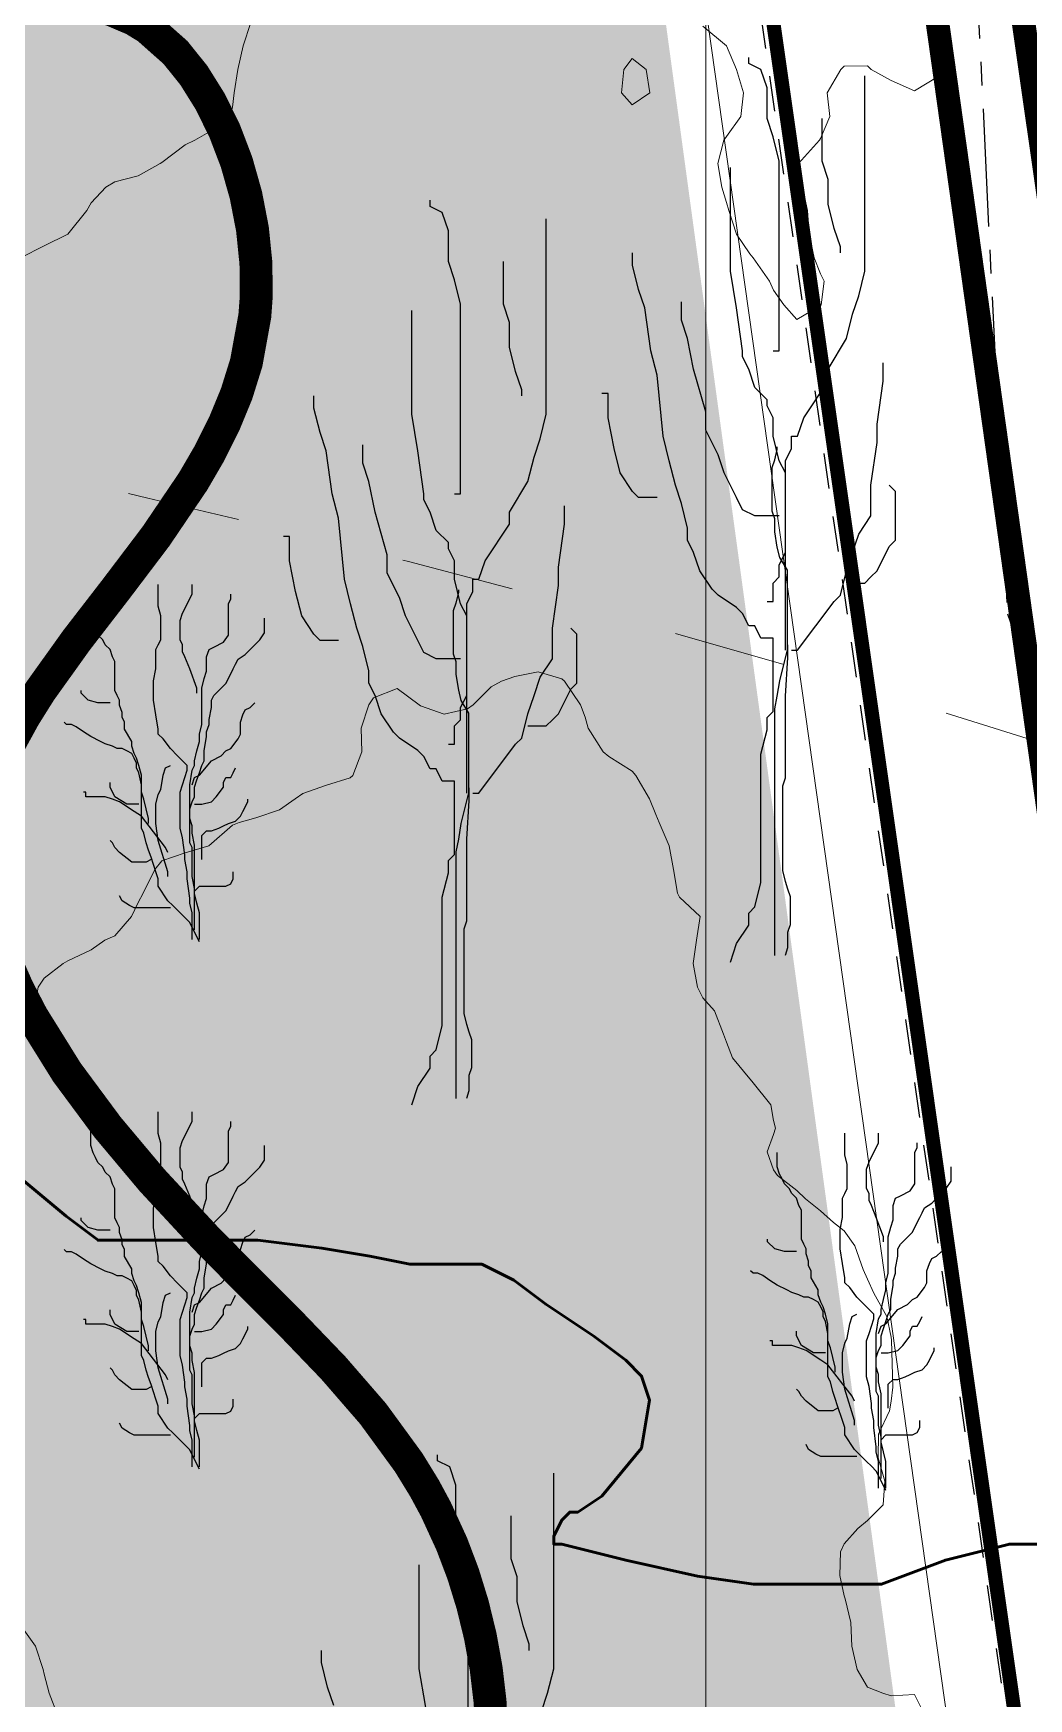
# Model space of a CAD drawing. Header units: centimetres. Extents: x 0 to 642158, y -847 to 649707.
# Drawn here: x 617052.52 to 617073.68, y 621337.13 to 621372.52 of the extents above; entities that cross this region are included whole.
import ezdxf

# ---------------------------------------------------------------- set-up
doc = ezdxf.new("R2010")
doc.units = ezdxf.units.CM
doc.header["$MEASUREMENT"] = 0
for name, pattern in [('ACAD_ISO03W100', [30, 12, -18]), ('ACAD_ISO08W100', [36, 24, -3, 6, -3]), ('CENTERX2', [4, 2.5, -0.5, 0.5, -0.5]), ('JIS_02_0.7', [1.35, 0.75, -0.6])]:
    doc.linetypes.add(name, pattern=pattern)
for name, color, linetype, lineweight in [('MEV_flux_V', 7, 'Continuous', 15), ('MEV_grille', 254, 'Continuous', 9), ('MEV_layout inondation', 5, 'Continuous', 15), ('MEV_legende 500e', 7, 'Continuous', 9), ('MEV_schema paysager_V', 7, 'Continuous', 20), ('MEV_vegetal_V', 7, 'Continuous', 25), ('WAL_parcellaire agricole', 7, 'JIS_02_0.7', 25), ('WAL_topographie 0.5', 253, 'Continuous', 20)]:
    doc.layers.add(name, color=color, linetype=linetype, lineweight=lineweight)
doc.layers.add('MEV_vegetal_Ha', color=104, linetype='Continuous', lineweight=15, transparency=0.31)
doc.layers.add('MEV_vegetal_Hide', color=7, linetype='Continuous', lineweight=15, plot=False, transparency=0.76)
doc.layers.add('SPW_parcellaire cadastral', color=7, linetype='CENTERX2', lineweight=25, true_color=0xff0542)
picture_1 = doc.add_image_def('image2.png', size_in_pixel=(6614, 11023))

# ---------------------------------------------------------------- blocks, each defined once
blk = doc.blocks.new('legende vegetal')
at = {"layer": 'MEV_vegetal_V'}
for points in [[(617068.145, 621365.58), (617068.275, 621365.58), (617068.275, 621369.606), (617068.145, 621370.125), (617068.016, 621370.515), (617068.016, 621371.164), (617067.886, 621371.554), (617067.626, 621371.684), (617067.626, 621371.814)], [(617068.016, 621360.254), (617068.145, 621360.254), (617068.145, 621360.644), (617068.275, 621360.774), (617068.275, 621361.033), (617068.406, 621361.294), (617068.406, 621363.242), (617068.535, 621363.501), (617068.535, 621363.761), (617068.665, 621363.761), (617068.795, 621364.151), (617069.315, 621364.93), (617069.315, 621365.19), (617069.705, 621365.839), (617069.835, 621366.359), (617069.964, 621366.749), (617070.094, 621367.268), (617070.094, 621371.424)], [(617069.574, 621367.657), (617069.574, 621367.787), (617069.445, 621368.177), (617069.315, 621368.697), (617069.315, 621369.216), (617069.185, 621369.606), (617069.185, 621370.515)], [(617068.406, 621359.215), (617068.406, 621362.982), (617068.275, 621363.242), (617068.145, 621363.761), (617068.145, 621364.151), (617068.016, 621364.411), (617068.016, 621364.54), (617067.755, 621364.8), (617067.626, 621365.19), (617067.496, 621365.45), (617067.496, 621365.58), (617067.366, 621366.488), (617067.236, 621367.268), (617067.236, 621369.476)], [(617061.373, 621362.542), (617061.503, 621362.542), (617061.503, 621366.568), (617061.373, 621367.088), (617061.244, 621367.477), (617061.244, 621368.127), (617061.114, 621368.516), (617060.854, 621368.646), (617060.854, 621368.776)], [(617061.244, 621357.217), (617061.373, 621357.217), (617061.373, 621357.606), (617061.503, 621357.736), (617061.503, 621357.996), (617061.634, 621358.256), (617061.634, 621360.204), (617061.763, 621360.464), (617061.763, 621360.723), (617061.893, 621360.723), (617062.023, 621361.113), (617062.543, 621361.892), (617062.543, 621362.152), (617062.933, 621362.802), (617063.063, 621363.321), (617063.192, 621363.711), (617063.323, 621364.23), (617063.323, 621368.386)], [(617067.236, 621352.591), (617067.366, 621352.981), (617067.626, 621353.371), (617067.626, 621353.63), (617067.755, 621353.76), (617067.886, 621354.28), (617067.886, 621357.007), (617068.016, 621357.527), (617068.016, 621357.787), (617068.145, 621357.916), (617068.145, 621359.475), (617067.886, 621359.475), (617067.755, 621359.735), (617067.626, 621359.735), (617067.496, 621359.995), (617067.366, 621360.125), (617066.976, 621360.384), (617066.846, 621360.514), (617066.587, 621360.904), (617066.456, 621361.294), (617066.326, 621361.553), (617066.326, 621361.813), (617066.197, 621362.332), (617066.067, 621362.722), (617065.936, 621363.242), (617065.807, 621363.761), (617065.677, 621365.06), (617065.547, 621365.58), (617065.417, 621366.488), (617065.287, 621366.878), (617065.157, 621367.398), (617065.157, 621367.657)], [(617062.803, 621364.62), (617062.803, 621364.75), (617062.673, 621365.14), (617062.543, 621365.659), (617062.543, 621366.179), (617062.413, 621366.568), (617062.413, 621367.477)], [(617068.275, 621362.073), (617067.755, 621362.073), (617067.496, 621362.202), (617067.366, 621362.462), (617067.106, 621362.982), (617066.976, 621363.371), (617066.716, 621363.891), (617066.716, 621364.281), (617066.456, 621365.19), (617066.326, 621365.839), (617066.197, 621366.229), (617066.197, 621366.619)], [(617061.634, 621356.178), (617061.634, 621359.944), (617061.503, 621360.204), (617061.373, 621360.723), (617061.373, 621361.113), (617061.244, 621361.373), (617061.244, 621361.503), (617060.984, 621361.762), (617060.854, 621362.152), (617060.724, 621362.412), (617060.724, 621362.542), (617060.594, 621363.451), (617060.464, 621364.23), (617060.464, 621366.438)], [(617068.535, 621359.215), (617068.665, 621359.215), (617069.445, 621360.254), (617069.574, 621360.384), (617069.705, 621360.904), (617069.835, 621361.294), (617069.964, 621361.683), (617070.225, 621362.073), (617070.225, 621362.722), (617070.354, 621363.631), (617070.354, 621364.021), (617070.484, 621364.93), (617070.484, 621365.32)], [(617060.464, 621349.554), (617060.594, 621349.943), (617060.854, 621350.333), (617060.854, 621350.593), (617060.984, 621350.723), (617061.114, 621351.242), (617061.114, 621353.969), (617061.244, 621354.489), (617061.244, 621354.749), (617061.373, 621354.879), (617061.373, 621356.437), (617061.114, 621356.437), (617060.984, 621356.697), (617060.854, 621356.697), (617060.724, 621356.957), (617060.594, 621357.087), (617060.204, 621357.347), (617060.074, 621357.476), (617059.815, 621357.866), (617059.684, 621358.256), (617059.554, 621358.516), (617059.554, 621358.775), (617059.425, 621359.295), (617059.295, 621359.685), (617059.165, 621360.204), (617059.035, 621360.723), (617058.905, 621362.022), (617058.775, 621362.542), (617058.645, 621363.451), (617058.515, 621363.841), (617058.385, 621364.36), (617058.385, 621364.62)], [(617065.677, 621362.462), (617065.287, 621362.462), (617065.157, 621362.592), (617064.897, 621362.982), (617064.768, 621363.501), (617064.637, 621364.151), (617064.637, 621364.67), (617064.507, 621364.67)], [(617061.503, 621359.035), (617060.984, 621359.035), (617060.724, 621359.165), (617060.594, 621359.424), (617060.334, 621359.944), (617060.204, 621360.334), (617059.944, 621360.854), (617059.944, 621361.243), (617059.684, 621362.152), (617059.554, 621362.802), (617059.425, 621363.191), (617059.425, 621363.581)], [(617068.179, 621352.726), (617068.179, 621357.968), (617068.234, 621358.241), (617068.289, 621358.569), (617068.453, 621359.224), (617068.453, 621360.916), (617068.289, 621361.189), (617068.234, 621361.407), (617068.179, 621361.735), (617068.179, 621362.008), (617068.125, 621362.172), (617068.125, 621363.1), (617068.179, 621363.264), (617068.234, 621363.482), (617068.234, 621363.537)], [(617069.705, 621360.644), (617070.094, 621360.644), (617070.225, 621360.774), (617070.354, 621360.904), (617070.614, 621361.423), (617070.744, 621361.553), (617070.744, 621362.592), (617070.614, 621362.722)], [(617061.763, 621356.178), (617061.893, 621356.178), (617062.673, 621357.217), (617062.803, 621357.347), (617062.933, 621357.866), (617063.063, 621358.256), (617063.192, 621358.645), (617063.453, 621359.035), (617063.453, 621359.685), (617063.582, 621360.593), (617063.582, 621360.983), (617063.712, 621361.892), (617063.712, 621362.282)], [(617058.905, 621359.424), (617058.515, 621359.424), (617058.385, 621359.555), (617058.125, 621359.944), (617057.996, 621360.464), (617057.865, 621361.113), (617057.865, 621361.633), (617057.735, 621361.633)], [(617055.796, 621353.072), (617055.796, 621353.637), (617055.745, 621353.842), (617055.745, 621353.945), (617055.694, 621354.355), (617055.694, 621354.509), (617055.642, 621354.766), (617055.642, 621354.868), (617055.591, 621355.227), (617055.54, 621355.433), (617055.54, 621356.202), (617055.591, 621356.356), (617055.642, 621356.51), (617055.694, 621356.664), (617055.694, 621356.767), (617055.591, 621356.869), (617055.488, 621356.972), (617055.334, 621357.126), (617055.18, 621357.331), (617055.078, 621357.434), (617055.078, 621357.537), (617055.026, 621357.844), (617054.975, 621358.152), (617054.975, 621358.563), (617055.026, 621358.819), (617055.026, 621359.23), (617055.078, 621359.333), (617055.129, 621359.435), (617055.129, 621359.948), (617055.078, 621360.154), (617055.078, 621360.615)], [(617055.899, 621358.306), (617055.899, 621358.409), (617055.745, 621358.819), (617055.642, 621359.076), (617055.591, 621359.179), (617055.591, 621359.333), (617055.54, 621359.435), (617055.54, 621359.846), (617055.591, 621360), (617055.796, 621360.41), (617055.796, 621360.615)], [(617061.407, 621349.689), (617061.407, 621354.93), (617061.462, 621355.203), (617061.517, 621355.531), (617061.681, 621356.186), (617061.681, 621357.879), (617061.517, 621358.151), (617061.462, 621358.37), (617061.407, 621358.698), (617061.407, 621358.97), (617061.353, 621359.134), (617061.353, 621360.062), (617061.407, 621360.226), (617061.462, 621360.444), (617061.462, 621360.499)], [(617055.95, 621353.021), (617055.899, 621353.124), (617055.745, 621353.431), (617055.642, 621353.534), (617055.54, 621353.637), (617055.386, 621353.791), (617055.283, 621353.893), (617055.078, 621354.201), (617055.078, 621354.355), (617055.026, 621354.509), (617054.924, 621354.817), (617054.872, 621354.971), (617054.821, 621355.125), (617054.77, 621355.33), (617054.718, 621355.433), (617054.718, 621356.562), (617054.667, 621356.767), (617054.616, 621356.921), (617054.564, 621357.023), (617054.513, 621357.177), (617054.513, 621357.28), (617054.359, 621357.537), (617054.359, 621357.69), (617054.308, 621357.793), (617054.308, 621357.896), (617054.256, 621358.05), (617054.256, 621358.152), (617054.205, 621358.255), (617054.154, 621358.358), (617054.154, 621358.973), (617054.102, 621359.076), (617054.051, 621359.23), (617053.948, 621359.333), (617053.897, 621359.435), (617053.794, 621359.538), (617053.743, 621359.64), (617053.692, 621359.743), (617053.64, 621359.897), (617053.64, 621360.205)], [(617055.95, 621353.072), (617055.95, 621353.637), (617055.899, 621353.842), (617055.848, 621354.047), (617055.848, 621354.15), (617055.796, 621354.406), (617055.796, 621355.022), (617055.745, 621355.125), (617055.745, 621356.356), (617055.796, 621356.664), (617055.848, 621356.767), (617055.848, 621356.869), (617055.899, 621357.075), (617055.95, 621357.28), (617055.95, 621357.434), (617056.002, 621357.639), (617056.002, 621358.409), (617056.053, 621358.614), (617056.104, 621358.768), (617056.104, 621359.076), (617056.156, 621359.23), (617056.258, 621359.281), (617056.464, 621359.384), (617056.566, 621359.538), (617056.566, 621360.205), (617056.618, 621360.307), (617056.618, 621360.41)], [(617055.848, 621353.277), (617055.848, 621355.073), (617055.796, 621355.33), (617055.796, 621355.484), (617055.745, 621355.638), (617055.745, 621355.843), (617055.796, 621355.997), (617055.848, 621356.1), (617055.848, 621356.305), (617055.899, 621356.459), (617055.95, 621356.613), (617056.002, 621356.767), (617056.053, 621356.869), (617056.053, 621357.075), (617056.104, 621357.383), (617056.104, 621357.485), (617056.156, 621357.639), (617056.156, 621357.742), (617056.207, 621357.998), (617056.207, 621358.152), (617056.258, 621358.255), (617056.515, 621358.511), (617056.618, 621358.717), (617056.669, 621358.819), (617056.72, 621358.922), (617056.772, 621359.025), (617056.926, 621359.127), (617057.028, 621359.23), (617057.234, 621359.435), (617057.336, 621359.589), (617057.336, 621359.897)], [(617062.933, 621357.606), (617063.323, 621357.606), (617063.453, 621357.736), (617063.582, 621357.866), (617063.842, 621358.386), (617063.972, 621358.516), (617063.972, 621359.555), (617063.842, 621359.685)], [(617068.453, 621359.333), (617068.453, 621359.06), (617068.398, 621358.241), (617068.398, 621356.494), (617068.343, 621356.33), (617068.343, 621354.528), (617068.398, 621354.31), (617068.453, 621354.146), (617068.507, 621353.982), (617068.507, 621353.382), (617068.453, 621353.218), (617068.453, 621352.89), (617068.398, 621352.726)], [(617054.051, 621358.101), (617053.794, 621358.101), (617053.589, 621358.152), (617053.435, 621358.306), (617053.435, 621358.358)], [(617055.796, 621356.356), (617055.848, 621356.51), (617055.95, 621356.562), (617056.207, 621356.869), (617056.412, 621356.972), (617056.515, 621357.075), (617056.618, 621357.126), (617056.772, 621357.331), (617056.823, 621357.434), (617056.823, 621357.69), (617056.874, 621357.844), (617056.926, 621357.947), (617057.028, 621357.998), (617057.131, 621358.101)], [(617054.872, 621355.535), (617054.872, 621355.638), (617054.77, 621356.048), (617054.718, 621356.202), (617054.718, 621356.356), (617054.667, 621356.613), (617054.616, 621356.715), (617054.616, 621356.818), (617054.564, 621356.921), (617054.513, 621357.023), (617054.41, 621357.075), (617054.308, 621357.126), (617054.205, 621357.126), (617054.102, 621357.177), (617053.948, 621357.229), (617053.846, 621357.28), (617053.64, 621357.383), (617053.486, 621357.485), (617053.332, 621357.588), (617053.23, 621357.639), (617053.127, 621357.639), (617053.076, 621357.69)], [(617055.283, 621354.406), (617055.283, 621354.509), (617055.078, 621355.176), (617055.026, 621355.535), (617055.026, 621355.946), (617055.078, 621356.151), (617055.129, 621356.254), (617055.18, 621356.562), (617055.232, 621356.715), (617055.334, 621356.767)], [(617055.848, 621355.946), (617056.002, 621355.946), (617056.207, 621355.997), (617056.31, 621356.1), (617056.464, 621356.305), (617056.464, 621356.408), (617056.515, 621356.51), (617056.618, 621356.51), (617056.669, 621356.613), (617056.72, 621356.715)], [(617054.667, 621355.946), (617054.41, 621355.946), (617054.154, 621356.1), (617054.051, 621356.305), (617054.051, 621356.408)], [(617061.681, 621356.295), (617061.681, 621356.022), (617061.626, 621355.203), (617061.626, 621353.456), (617061.571, 621353.292), (617061.571, 621351.491), (617061.626, 621351.272), (617061.681, 621351.108), (617061.735, 621350.945), (617061.735, 621350.344), (617061.681, 621350.18), (617061.681, 621349.852), (617061.626, 621349.689)], [(617055.283, 621354.92), (617055.232, 621355.022), (617054.718, 621355.689), (617054.564, 621355.792), (617054.256, 621355.997), (617054.102, 621356.048), (617053.948, 621356.1), (617053.538, 621356.1), (617053.538, 621356.202), (617053.486, 621356.202)], [(617056.002, 621354.766), (617056.002, 621355.279), (617056.104, 621355.381), (617056.207, 621355.381), (617056.361, 621355.433), (617056.464, 621355.484), (617056.566, 621355.535), (617056.72, 621355.587), (617056.823, 621355.689), (617056.874, 621355.792), (617056.977, 621355.997), (617056.977, 621356.048)], [(617054.924, 621354.766), (617054.821, 621354.714), (617054.513, 621354.714), (617054.256, 621354.92), (617054.154, 621355.022), (617054.102, 621355.125), (617054.051, 621355.176)], [(617055.848, 621353.945), (617055.848, 621354.098), (617055.95, 621354.201), (617056.515, 621354.201), (617056.618, 621354.252), (617056.669, 621354.355), (617056.669, 621354.509)], [(617055.334, 621353.739), (617054.564, 621353.739), (617054.462, 621353.791), (617054.308, 621353.893), (617054.256, 621353.996)], [(617055.796, 621341.867), (617055.796, 621342.432), (617055.745, 621342.637), (617055.745, 621342.74), (617055.694, 621343.15), (617055.694, 621343.304), (617055.642, 621343.561), (617055.642, 621343.663), (617055.591, 621344.022), (617055.54, 621344.228), (617055.54, 621344.997), (617055.591, 621345.151), (617055.642, 621345.305), (617055.694, 621345.459), (617055.694, 621345.562), (617055.591, 621345.664), (617055.488, 621345.767), (617055.334, 621345.921), (617055.18, 621346.126), (617055.078, 621346.229), (617055.078, 621346.332), (617055.026, 621346.639), (617054.975, 621346.947), (617054.975, 621347.358), (617055.026, 621347.614), (617055.026, 621348.025), (617055.078, 621348.128), (617055.129, 621348.23), (617055.129, 621348.743), (617055.078, 621348.949), (617055.078, 621349.41)], [(617055.899, 621347.101), (617055.899, 621347.204), (617055.745, 621347.614), (617055.642, 621347.871), (617055.591, 621347.974), (617055.591, 621348.128), (617055.54, 621348.23), (617055.54, 621348.641), (617055.591, 621348.795), (617055.796, 621349.205), (617055.796, 621349.41)], [(617055.95, 621341.867), (617055.95, 621342.432), (617055.899, 621342.637), (617055.848, 621342.842), (617055.848, 621342.945), (617055.796, 621343.201), (617055.796, 621343.817), (617055.745, 621343.92), (617055.745, 621345.151), (617055.796, 621345.459), (617055.848, 621345.562), (617055.848, 621345.664), (617055.899, 621345.87), (617055.95, 621346.075), (617055.95, 621346.229), (617056.002, 621346.434), (617056.002, 621347.204), (617056.053, 621347.409), (617056.104, 621347.563), (617056.104, 621347.871), (617056.156, 621348.025), (617056.258, 621348.076), (617056.464, 621348.179), (617056.566, 621348.333), (617056.566, 621349), (617056.618, 621349.102), (617056.618, 621349.205)], [(617055.95, 621341.816), (617055.899, 621341.919), (617055.745, 621342.226), (617055.642, 621342.329), (617055.54, 621342.432), (617055.386, 621342.586), (617055.283, 621342.688), (617055.078, 621342.996), (617055.078, 621343.15), (617055.026, 621343.304), (617054.924, 621343.612), (617054.872, 621343.766), (617054.821, 621343.92), (617054.77, 621344.125), (617054.718, 621344.228), (617054.718, 621345.357), (617054.667, 621345.562), (617054.616, 621345.716), (617054.564, 621345.818), (617054.513, 621345.972), (617054.513, 621346.075), (617054.359, 621346.332), (617054.359, 621346.485), (617054.308, 621346.588), (617054.308, 621346.691), (617054.256, 621346.845), (617054.256, 621346.947), (617054.205, 621347.05), (617054.154, 621347.153), (617054.154, 621347.768), (617054.102, 621347.871), (617054.051, 621348.025), (617053.948, 621348.128), (617053.897, 621348.23), (617053.794, 621348.333), (617053.743, 621348.435), (617053.692, 621348.538), (617053.64, 621348.692), (617053.64, 621349)], [(617070.388, 621341.414), (617070.388, 621341.979), (617070.337, 621342.184), (617070.337, 621342.287), (617070.285, 621342.697), (617070.285, 621342.851), (617070.234, 621343.108), (617070.234, 621343.21), (617070.183, 621343.569), (617070.131, 621343.775), (617070.131, 621344.544), (617070.183, 621344.698), (617070.234, 621344.852), (617070.285, 621345.006), (617070.285, 621345.109), (617070.183, 621345.211), (617070.08, 621345.314), (617069.926, 621345.468), (617069.772, 621345.673), (617069.669, 621345.776), (617069.669, 621345.879), (617069.618, 621346.186), (617069.567, 621346.494), (617069.567, 621346.905), (617069.618, 621347.161), (617069.618, 621347.572), (617069.669, 621347.675), (617069.721, 621347.777), (617069.721, 621348.29), (617069.669, 621348.496), (617069.669, 621348.957)], [(617070.491, 621346.648), (617070.491, 621346.751), (617070.337, 621347.161), (617070.234, 621347.418), (617070.183, 621347.521), (617070.183, 621347.675), (617070.131, 621347.777), (617070.131, 621348.188), (617070.183, 621348.342), (617070.388, 621348.752), (617070.388, 621348.957)], [(617055.848, 621342.072), (617055.848, 621343.868), (617055.796, 621344.125), (617055.796, 621344.279), (617055.745, 621344.433), (617055.745, 621344.638), (617055.796, 621344.792), (617055.848, 621344.895), (617055.848, 621345.1), (617055.899, 621345.254), (617055.95, 621345.408), (617056.002, 621345.562), (617056.053, 621345.664), (617056.053, 621345.87), (617056.104, 621346.178), (617056.104, 621346.28), (617056.156, 621346.434), (617056.156, 621346.537), (617056.207, 621346.793), (617056.207, 621346.947), (617056.258, 621347.05), (617056.515, 621347.306), (617056.618, 621347.512), (617056.669, 621347.614), (617056.72, 621347.717), (617056.772, 621347.82), (617056.926, 621347.922), (617057.028, 621348.025), (617057.234, 621348.23), (617057.336, 621348.384), (617057.336, 621348.692)], [(617070.542, 621341.363), (617070.491, 621341.466), (617070.337, 621341.773), (617070.234, 621341.876), (617070.131, 621341.979), (617069.977, 621342.133), (617069.875, 621342.235), (617069.669, 621342.543), (617069.669, 621342.697), (617069.618, 621342.851), (617069.515, 621343.159), (617069.464, 621343.313), (617069.413, 621343.467), (617069.361, 621343.672), (617069.31, 621343.775), (617069.31, 621344.904), (617069.259, 621345.109), (617069.207, 621345.263), (617069.156, 621345.365), (617069.105, 621345.519), (617069.105, 621345.622), (617068.951, 621345.879), (617068.951, 621346.032), (617068.899, 621346.135), (617068.899, 621346.238), (617068.848, 621346.392), (617068.848, 621346.494), (617068.797, 621346.597), (617068.745, 621346.7), (617068.745, 621347.315), (617068.694, 621347.418), (617068.643, 621347.572), (617068.54, 621347.675), (617068.489, 621347.777), (617068.386, 621347.88), (617068.335, 621347.982), (617068.283, 621348.085), (617068.232, 621348.239), (617068.232, 621348.547)], [(617070.542, 621341.414), (617070.542, 621341.979), (617070.491, 621342.184), (617070.439, 621342.389), (617070.439, 621342.492), (617070.388, 621342.748), (617070.388, 621343.364), (617070.337, 621343.467), (617070.337, 621344.698), (617070.388, 621345.006), (617070.439, 621345.109), (617070.439, 621345.211), (617070.491, 621345.417), (617070.542, 621345.622), (617070.542, 621345.776), (617070.593, 621345.981), (617070.593, 621346.751), (617070.645, 621346.956), (617070.696, 621347.11), (617070.696, 621347.418), (617070.747, 621347.572), (617070.85, 621347.623), (617071.055, 621347.726), (617071.158, 621347.88), (617071.158, 621348.547), (617071.209, 621348.649), (617071.209, 621348.752)], [(617070.439, 621341.619), (617070.439, 621343.415), (617070.388, 621343.672), (617070.388, 621343.826), (617070.337, 621343.98), (617070.337, 621344.185), (617070.388, 621344.339), (617070.439, 621344.442), (617070.439, 621344.647), (617070.491, 621344.801), (617070.542, 621344.955), (617070.593, 621345.109), (617070.645, 621345.211), (617070.645, 621345.417), (617070.696, 621345.725), (617070.696, 621345.827), (617070.747, 621345.981), (617070.747, 621346.084), (617070.799, 621346.34), (617070.799, 621346.494), (617070.85, 621346.597), (617071.107, 621346.853), (617071.209, 621347.059), (617071.261, 621347.161), (617071.312, 621347.264), (617071.363, 621347.367), (617071.517, 621347.469), (617071.62, 621347.572), (617071.825, 621347.777), (617071.928, 621347.931), (617071.928, 621348.239)], [(617054.051, 621346.896), (617053.794, 621346.896), (617053.589, 621346.947), (617053.435, 621347.101), (617053.435, 621347.153)], [(617055.796, 621345.151), (617055.848, 621345.305), (617055.95, 621345.357), (617056.207, 621345.664), (617056.412, 621345.767), (617056.515, 621345.87), (617056.618, 621345.921), (617056.772, 621346.126), (617056.823, 621346.229), (617056.823, 621346.485), (617056.874, 621346.639), (617056.926, 621346.742), (617057.028, 621346.793), (617057.131, 621346.896)], [(617068.643, 621346.443), (617068.386, 621346.443), (617068.181, 621346.494), (617068.027, 621346.648), (617068.027, 621346.7)], [(617054.872, 621344.33), (617054.872, 621344.433), (617054.77, 621344.843), (617054.718, 621344.997), (617054.718, 621345.151), (617054.667, 621345.408), (617054.616, 621345.51), (617054.616, 621345.613), (617054.564, 621345.716), (617054.513, 621345.818), (617054.41, 621345.87), (617054.308, 621345.921), (617054.205, 621345.921), (617054.102, 621345.972), (617053.948, 621346.024), (617053.846, 621346.075), (617053.64, 621346.178), (617053.486, 621346.28), (617053.332, 621346.383), (617053.23, 621346.434), (617053.127, 621346.434), (617053.076, 621346.485)], [(617070.388, 621344.698), (617070.439, 621344.852), (617070.542, 621344.904), (617070.799, 621345.211), (617071.004, 621345.314), (617071.107, 621345.417), (617071.209, 621345.468), (617071.363, 621345.673), (617071.415, 621345.776), (617071.415, 621346.032), (617071.466, 621346.186), (617071.517, 621346.289), (617071.62, 621346.34), (617071.723, 621346.443)], [(617069.464, 621343.877), (617069.464, 621343.98), (617069.361, 621344.39), (617069.31, 621344.544), (617069.31, 621344.698), (617069.259, 621344.955), (617069.207, 621345.057), (617069.207, 621345.16), (617069.156, 621345.263), (617069.105, 621345.365), (617069.002, 621345.417), (617068.899, 621345.468), (617068.797, 621345.468), (617068.694, 621345.519), (617068.54, 621345.571), (617068.437, 621345.622), (617068.232, 621345.725), (617068.078, 621345.827), (617067.924, 621345.93), (617067.821, 621345.981), (617067.719, 621345.981), (617067.667, 621346.032)], [(617055.283, 621343.201), (617055.283, 621343.304), (617055.078, 621343.971), (617055.026, 621344.33), (617055.026, 621344.741), (617055.078, 621344.946), (617055.129, 621345.049), (617055.18, 621345.357), (617055.232, 621345.51), (617055.334, 621345.562)], [(617055.848, 621344.741), (617056.002, 621344.741), (617056.207, 621344.792), (617056.31, 621344.895), (617056.464, 621345.1), (617056.464, 621345.203), (617056.515, 621345.305), (617056.618, 621345.305), (617056.669, 621345.408), (617056.72, 621345.51)], [(617055.283, 621343.715), (617055.232, 621343.817), (617054.718, 621344.484), (617054.564, 621344.587), (617054.256, 621344.792), (617054.102, 621344.843), (617053.948, 621344.895), (617053.538, 621344.895), (617053.538, 621344.997), (617053.486, 621344.997)], [(617054.667, 621344.741), (617054.41, 621344.741), (617054.154, 621344.895), (617054.051, 621345.1), (617054.051, 621345.203)], [(617069.875, 621342.748), (617069.875, 621342.851), (617069.669, 621343.518), (617069.618, 621343.877), (617069.618, 621344.288), (617069.669, 621344.493), (617069.721, 621344.596), (617069.772, 621344.904), (617069.823, 621345.057), (617069.926, 621345.109)], [(617070.439, 621344.288), (617070.593, 621344.288), (617070.799, 621344.339), (617070.901, 621344.442), (617071.055, 621344.647), (617071.055, 621344.75), (617071.107, 621344.852), (617071.209, 621344.852), (617071.261, 621344.955), (617071.312, 621345.057)], [(617056.002, 621343.561), (617056.002, 621344.074), (617056.104, 621344.176), (617056.207, 621344.176), (617056.361, 621344.228), (617056.464, 621344.279), (617056.566, 621344.33), (617056.72, 621344.382), (617056.823, 621344.484), (617056.874, 621344.587), (617056.977, 621344.792), (617056.977, 621344.843)], [(617069.259, 621344.288), (617069.002, 621344.288), (617068.745, 621344.442), (617068.643, 621344.647), (617068.643, 621344.75)], [(617069.875, 621343.262), (617069.823, 621343.364), (617069.31, 621344.031), (617069.156, 621344.134), (617068.848, 621344.339), (617068.694, 621344.39), (617068.54, 621344.442), (617068.129, 621344.442), (617068.129, 621344.544), (617068.078, 621344.544)], [(617070.593, 621343.108), (617070.593, 621343.621), (617070.696, 621343.723), (617070.799, 621343.723), (617070.953, 621343.775), (617071.055, 621343.826), (617071.158, 621343.877), (617071.312, 621343.929), (617071.415, 621344.031), (617071.466, 621344.134), (617071.569, 621344.339), (617071.569, 621344.39)], [(617054.924, 621343.561), (617054.821, 621343.509), (617054.513, 621343.509), (617054.256, 621343.715), (617054.154, 621343.817), (617054.102, 621343.92), (617054.051, 621343.971)], [(617069.515, 621343.108), (617069.413, 621343.056), (617069.105, 621343.056), (617068.848, 621343.262), (617068.745, 621343.364), (617068.694, 621343.467), (617068.643, 621343.518)], [(617055.848, 621342.74), (617055.848, 621342.893), (617055.95, 621342.996), (617056.515, 621342.996), (617056.618, 621343.047), (617056.669, 621343.15), (617056.669, 621343.304)], [(617070.439, 621342.287), (617070.439, 621342.44), (617070.542, 621342.543), (617071.107, 621342.543), (617071.209, 621342.594), (617071.261, 621342.697), (617071.261, 621342.851)], [(617055.334, 621342.534), (617054.564, 621342.534), (617054.462, 621342.586), (617054.308, 621342.688), (617054.256, 621342.791)], [(617061.534, 621335.887), (617061.664, 621335.887), (617061.664, 621339.913), (617061.534, 621340.433), (617061.404, 621340.823), (617061.404, 621341.472), (617061.274, 621341.861), (617061.015, 621341.991), (617061.015, 621342.121)], [(617069.926, 621342.081), (617069.156, 621342.081), (617069.053, 621342.133), (617068.899, 621342.235), (617068.848, 621342.338)], [(617061.404, 621330.562), (617061.534, 621330.562), (617061.534, 621330.951), (617061.664, 621331.081), (617061.664, 621331.341), (617061.794, 621331.601), (617061.794, 621333.549), (617061.924, 621333.809), (617061.924, 621334.068), (617062.054, 621334.068), (617062.184, 621334.458), (617062.703, 621335.237), (617062.703, 621335.497), (617063.093, 621336.147), (617063.223, 621336.666), (617063.353, 621337.056), (617063.483, 621337.575), (617063.483, 621341.732)], [(617062.963, 621337.965), (617062.963, 621338.095), (617062.834, 621338.485), (617062.703, 621339.004), (617062.703, 621339.524), (617062.574, 621339.913), (617062.574, 621340.823)], [(617061.794, 621329.523), (617061.794, 621333.289), (617061.664, 621333.549), (617061.534, 621334.068), (617061.534, 621334.458), (617061.404, 621334.718), (617061.404, 621334.848), (617061.144, 621335.108), (617061.015, 621335.497), (617060.884, 621335.757), (617060.884, 621335.887), (617060.755, 621336.796), (617060.625, 621337.575), (617060.625, 621339.783)], [(617058.806, 621336.796), (617058.676, 621337.186), (617058.546, 621337.705), (617058.546, 621337.965)]]:
    blk.add_lwpolyline(points, dxfattribs=at)
blk = doc.blocks.new('*U112')
at = {"layer": 'MEV_grille', "transparency": 33554687}
blk.add_lwpolyline([(0, 1825.476), (0, -1825.476)], dxfattribs=at)
blk = doc.blocks.new('*U113')
at = {"layer": 'MEV_grille', "color": 0, "linetype": 'ByBlock', "lineweight": -2, "transparency": 16777216}
blk.add_blockref('*U112', (1700, 0), dxfattribs=at)

msp = doc.modelspace()

# ---------------------------------------------------------------- hatches: boundary and pattern name
at = {"layer": 'MEV_vegetal_Ha'}
h = msp.add_hatch(color=256, dxfattribs=at)
h.dxf.hatch_style = 1
h.paths.add_polyline_path([(617050.979, 621226.816), (617084.471, 621236.937), (617064.668, 621382.23), (617023.574, 621370.684)])

# ---------------------------------------------------------------- linework, layer by layer
at = {"layer": 'MEV_flux_V', "color": 30, "linetype": 'ACAD_ISO03W100', "ltscale": 0.2}
msp.add_lwpolyline([(616984.209, 621368.582, -0.092386), (617074.212, 621357.354)], format="xyb", dxfattribs=at)
at = {"layer": 'MEV_layout inondation', "lineweight": 50}
msp.add_lwpolyline([(617052.194, 621348.231), (617053.214, 621347.382), (617053.894, 621346.872), (617057.292, 621346.872), (617058.651, 621346.702), (617059.671, 621346.532), (617060.521, 621346.362), (617062.05, 621346.362), (617062.729, 621346.023), (617063.409, 621345.513), (617064.429, 621344.834), (617065.109, 621344.324), (617065.448, 621343.984), (617065.618, 621343.475), (617065.448, 621342.455), (617064.599, 621341.436), (617064.089, 621341.096), (617063.919, 621341.096), (617063.749, 621340.926), (617063.579, 621340.587), (617063.579, 621340.417), (617063.749, 621340.417), (617065.109, 621340.077), (617066.638, 621339.737), (617067.827, 621339.567), (617070.546, 621339.567), (617071.905, 621340.077), (617073.265, 621340.417), (617076.154, 621340.417)], dxfattribs=at)
at = {"layer": 'MEV_legende 500e', "color": 100, "linetype": 'ACAD_ISO08W100', "ltscale": 0.2, "const_width": 0.3}
msp.add_lwpolyline([(617050.184, 621223.774), (617087.812, 621235.73), (617066.591, 621384.341), (617020.869, 621371.556)], close=True, dxfattribs=at)
at = {"layer": 'MEV_schema paysager_V', "color": 60, "const_width": 0.5}
for points in [[(617110.277, 621100.618), (617111.124, 621109.529), (617111.382, 621116.71), (617111.574, 621125.307), (617110.935, 621135.4), (617109.34, 621150.055), (617106.104, 621177.648), (617104.154, 621190.505), (617102.541, 621197.282), (617100.539, 621209.483), (617096.053, 621236.837), (617089.623, 621273.757), (617077.79, 621343.258), (617071.163, 621389.516)], [(617108.822, 621103.031), (617109.811, 621117.869), (617110.075, 621125.387), (617109.255, 621136.748), (617107.17, 621155.599), (617105.176, 621171.458), (617103.362, 621186.14), (617101.579, 621194.056), (617099.483, 621205.218), (617096.884, 621218.628), (617084.5, 621288.232), (617075.813, 621343.77), (617069.415, 621389.248)]]:
    msp.add_lwpolyline(points, dxfattribs=at)
at = {"layer": 'MEV_schema paysager_V', "color": 51, "const_width": 0.7}
for points in [[(617054.168, 621373.022), (617054.655, 621372.815), (617054.953, 621372.632), (617055.541, 621372.11), (617055.932, 621371.623), (617056.282, 621371.063), (617056.586, 621370.443), (617056.84, 621369.777), (617057.038, 621369.077), (617057.177, 621368.357), (617057.251, 621367.628), (617057.256, 621366.905), (617057.227, 621366.511), (617057.046, 621365.518), (617056.84, 621364.859), (617056.577, 621364.22), (617056.267, 621363.6), (617055.916, 621362.997), (617055.128, 621361.832), (617054.279, 621360.711), (617053.435, 621359.618), (617052.661, 621358.536), (617052.322, 621357.995), (617052.024, 621357.451)], [(617051.913, 621352.837), (617052.178, 621352.236), (617052.49, 621351.634), (617053.233, 621350.441), (617054.099, 621349.272), (617055.046, 621348.144), (617056.178, 621346.924), (617057.021, 621346.069), (617057.983, 621345.109), (617058.896, 621344.159), (617059.741, 621343.185), (617060.496, 621342.151), (617060.834, 621341.601), (617061.076, 621341.152), (617061.414, 621340.416), (617061.654, 621339.782), (617061.856, 621339.128), (617062.02, 621338.455), (617062.144, 621337.77), (617062.226, 621337.076), (617062.264, 621336.378)]]:
    msp.add_lwpolyline(points, dxfattribs=at)
at = {"layer": 'MEV_vegetal_Hide'}
msp.add_lwpolyline([(617065.569, 621381.901), (617089.092, 621215.154)], dxfattribs=at)
at = {"layer": 'SPW_parcellaire cadastral'}
msp.add_lwpolyline([(616994.605, 621177.519), (616985.886, 621207.147), (616944.019, 621346.288), (616971.753, 621365.049), (617029.25, 621381.354), (617065.63, 621389.514), (617071.741, 621390.887), (617073.221, 621360.179), (617089.684, 621313.243), (617093.033, 621290.202), (617101.744, 621209.692), (616994.605, 621177.519)], dxfattribs=at)
at = {"layer": 'WAL_parcellaire agricole'}
msp.add_lwpolyline([(616895.475, 621229.376), (616956.531, 621348.168), (616997.029, 621362.172), (617014.885, 621368.246), (617066.24, 621384.966), (617081.824, 621276.897)], dxfattribs=at)
at = {"layer": 'WAL_topographie 0.5'}
for points in [[(617057.139, 621372.75), (617056.976, 621372.25), (617056.868, 621371.75), (617056.79, 621371.25), (617056.75, 621370.95), (617056.7, 621370.75), (617056.25, 621370.417), (617055.95, 621370.25), (617055.75, 621370.146), (617055.25, 621369.772), (617055.212, 621369.75), (617054.75, 621369.489), (617054.25, 621369.359), (617054.058, 621369.25), (617053.75, 621368.917), (617053.655, 621368.75), (617053.25, 621368.25), (617053.25, 621368.25), (617052.75, 621368), (617052.25, 621367.75)], [(617071.81, 621372.75), (617071.867, 621372.25), (617071.838, 621371.75), (617071.75, 621371.597), (617071.25, 621371.296), (617070.75, 621371.513), (617070.33, 621371.75), (617070.25, 621371.826), (617069.75, 621371.821), (617069.682, 621371.75), (617069.395, 621371.25), (617069.445, 621370.75), (617069.25, 621370.279), (617069.231, 621370.25), (617068.784, 621369.75), (617068.865, 621369.25), (617068.972, 621368.75), (617069.011, 621368.25), (617069.118, 621367.75), (617069.25, 621367.406), (617069.331, 621367.25), (617069.263, 621366.75), (617069.25, 621366.736), (617068.75, 621366.434), (617068.469, 621366.75), (617068.25, 621367.06), (617068.169, 621367.25), (617067.82, 621367.75), (617067.75, 621367.832), (617067.467, 621368.25), (617067.299, 621368.75), (617067.25, 621368.92), (617067.153, 621369.25), (617067.069, 621369.75), (617067.196, 621370.25), (617067.25, 621370.327), (617067.559, 621370.75), (617067.614, 621371.25), (617067.468, 621371.75), (617067.25, 621372.25), (617067.25, 621372.25), (617066.75, 621372.669)], [(617065.621, 621371.25), (617065.25, 621371), (617065.018, 621371.25), (617065.068, 621371.75), (617065.25, 621371.979), (617065.546, 621371.75), (617065.621, 621371.25)], [(617071.483, 621336.75), (617071.25, 621337.217), (617070.75, 621337.194), (617070.573, 621337.25), (617070.25, 621337.375), (617070.03, 621337.75), (617069.914, 621338.25), (617069.892, 621338.75), (617069.771, 621339.25), (617069.75, 621339.318), (617069.663, 621339.75), (617069.676, 621340.25), (617069.75, 621340.421), (617070.044, 621340.75), (617070.25, 621340.92), (617070.58, 621341.25), (617070.618, 621341.75), (617070.474, 621342.25), (617070.483, 621342.75), (617070.718, 621343.25), (617070.75, 621343.45), (617070.79, 621343.75), (617070.775, 621344.25), (617070.762, 621344.75), (617070.75, 621344.813), (617070.66, 621345.25), (617070.385, 621345.75), (617070.25, 621346.044), (617070.159, 621346.25), (617069.977, 621346.75), (617069.75, 621347.071), (617069.527, 621347.25), (617069.25, 621347.496), (617068.93, 621347.75), (617068.75, 621347.926), (617068.337, 621348.25), (617068.25, 621348.367), (617068.113, 621348.75), (617068.25, 621349.121), (617068.292, 621349.25), (617068.25, 621349.417), (617068.193, 621349.75), (617067.788, 621350.25), (617067.75, 621350.304), (617067.383, 621350.75), (617067.25, 621351.083), (617067.188, 621351.25), (617066.996, 621351.75), (617066.75, 621352.022), (617066.639, 621352.25), (617066.543, 621352.75), (617066.612, 621353.25), (617066.694, 621353.75), (617066.25, 621354.164), (617066.213, 621354.25), (617066.125, 621354.75), (617066.03, 621355.25), (617065.82, 621355.75), (617065.75, 621355.921), (617065.615, 621356.25), (617065.324, 621356.75), (617065.25, 621356.837), (617064.75, 621357.149), (617064.631, 621357.25), (617064.31, 621357.75), (617064.25, 621357.987), (617064.146, 621358.25), (617063.807, 621358.75), (617063.75, 621358.799), (617063.25, 621358.947), (617062.75, 621358.85), (617062.472, 621358.75), (617062.25, 621358.633), (617061.868, 621358.25), (617061.75, 621358.163), (617061.25, 621358.05), (617060.75, 621358.228), (617060.721, 621358.25), (617060.25, 621358.598), (617059.75, 621358.395), (617059.65, 621358.25), (617059.489, 621357.75), (617059.5, 621357.25), (617059.309, 621356.75), (617059.25, 621356.697), (617058.75, 621356.54), (617058.25, 621356.365), (617058.083, 621356.25), (617057.75, 621356.019), (617057.25, 621355.846), (617056.893, 621355.75), (617056.75, 621355.691), (617056.25, 621355.25), (617056.25, 621355.25), (617055.75, 621355.102), (617055.25, 621354.932), (617055.102, 621354.75), (617054.857, 621354.25), (617054.75, 621354.05), (617054.609, 621353.75), (617054.25, 621353.339), (617054.041, 621353.25), (617053.75, 621353.044), (617053.25, 621352.806), (617053.15, 621352.75), (617052.75, 621352.442), (617052.625, 621352.25), (617052.53, 621351.75), (617052.371, 621351.25)], [(617052.25, 621338.692), (617052.569, 621338.25), (617052.727, 621337.75), (617052.75, 621337.65), (617052.853, 621337.25), (617053.045, 621336.75)]]:
    msp.add_lwpolyline(points, dxfattribs=at)

# ---------------------------------------------------------------- block references
at = {"layer": 'MEV_grille', "transparency": 33554687}
msp.add_blockref('*U113', (615366.814, 620593.644), dxfattribs=at)
at = {"layer": 'MEV_vegetal_V'}
msp.add_blockref('legende vegetal', (0.098, 0.193), dxfattribs=at)

# ---------------------------------------------------------------- pictures from other files: only their frames are drawn
image = msp.add_image(picture_1, insert=(616830.845, 620745.783), size_in_units=(429.466, 715.756), dxfattribs=dict(brightness=75))
image.dxf.flags = 7

doc.saveas('drawing.dxf')
